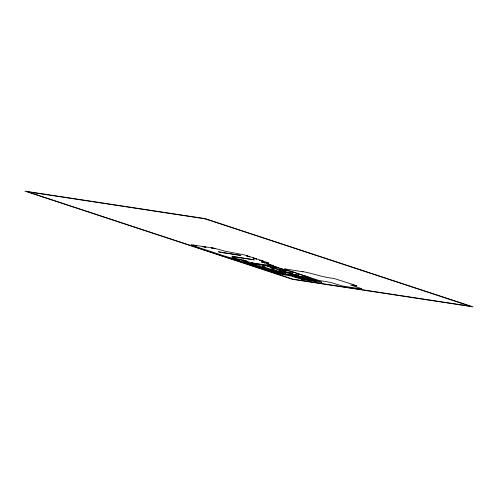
<?xml version="1.0" encoding="UTF-8"?>
<svg xmlns="http://www.w3.org/2000/svg" width="498" height="498" viewBox="0 0 498 498"><rect width="100%" height="100%" fill="white"/><g stroke="black" fill="none" stroke-linecap="round" stroke-linejoin="round"><path stroke-width="0.75" d="M277.965 272.126L279.708 272.599L278.021 272.163M311.069 280.237L310.789 280.144M258.462 266.772L260.591 267.308L258.474 266.804M273.271 270.868L271.846 270.501L273.234 270.831M315.365 281.04L314.095 280.81M254.223 265.011L255.356 265.459M254.142 265.061L252.617 264.668L253.277 264.699M302.143 278.762L304.371 279.322L301.894 278.768L303.226 279.141M312.912 280.368L315.097 280.928M315.047 280.965L314.387 280.847M253.563 265.117L253.021 265.098L254.098 265.266M251.92 264.295L252.654 264.506L251.247 264.177L251.77 264.332M248.284 263.355L247.631 263.324L249.162 263.641M249.971 263.909C247.207 263.722 253.563 264.606 249.467 263.909L250.064 263.94M268.335 269.835L269.063 269.941M248.141 263.374L247.78 263.355L250.351 264.083M250.668 264.257L251.801 264.513M270.302 270.744L271.012 270.956M273.39 271.503L274.255 271.647M261.836 267.912L261.537 267.775L261.842 267.856M277.448 272.001L279.048 272.468L273.701 271.124M277.909 272.854L277.554 272.823L278.706 273.24M273.788 271.441L273.427 271.441L274.224 271.696M275.45 272.101L275.948 272.207M253.457 264.905L253.856 264.992M250.681 263.971L251.509 264.139M267.588 269.424L268.434 269.735M263.442 268.49L263.872 268.64M301.109 278.737L301.782 278.843M246.653 262.963L248.135 263.305M262.452 267.868L263.125 267.986M267.856 269.941L268.441 270.034M273.477 271.354L273.495 271.478M250.899 264.021L250.668 264.027M262.147 268.049L263.255 268.322M277.71 272.929L278.245 273.103M263.405 268.148L263.903 268.248M275.301 272.076L274.846 271.976M270.731 270.588L271.69 270.844M273.825 270.924L277.504 271.92M253.463 264.942L253.675 264.942M278.556 273.128L278.027 273.01M261.668 267.88L261.164 267.762M264.924 268.671L265.322 268.789L265.017 268.702M267.158 269.636L266.673 269.462M263.367 268.466L264.226 268.683M269.443 270.159L269.978 270.24M253.638 265.197L251.297 264.519M262.514 267.874L263.598 268.192M262.919 268.017L262.614 267.949L263.006 268.036M265.832 269.013L266.218 269.094M267.071 269.281L265.938 269.032M268.596 269.823L269.48 270.078M267.912 269.953L268.403 270.115M269.599 270.557L270.041 270.651M249.66 263.816L248.683 263.666L249.822 263.859M253.121 264.65L251.851 264.401M252.088 264.606L250.818 264.357M251.857 264.699L253.183 264.967M254.64 265.247L255.785 265.527M255.86 266.075L256.943 266.243M257.41 266.312L258.493 266.48M256.202 266.287L259.502 266.71M257.211 266.523L258.294 266.685M258.761 266.754L259.844 266.922M262.732 268.241L263.666 268.459M268.988 269.306L267.389 269.057L271.535 269.966L269.069 269.318M267.32 269.393L266.604 269.269L267.501 269.418M266.088 269.287L265.21 269.138L265.708 269.256M273.377 270.775L274.242 270.881L267.488 269.119L273.309 270.763M269.63 270.464L268.932 270.321M269.804 270.601L271.03 270.887M270.788 270.837L271.821 271.142M273.321 271.348L272.63 271.254L273.278 271.416M275.027 272.014L273.788 271.69M279.085 273.271L278.208 273.128L278.631 273.228M299.74 278.351L300.35 278.513M301.029 278.55L302.809 279.135L301.452 278.88L302.012 279.017M304.066 279.011L305.641 279.527M308.443 279.677C314.898 281.675 303.568 278.239 309.196 280.044M310.41 279.976L311.953 280.53M309.806 280.2C301.085 277.716 312.775 281.401 307.216 279.559M316.205 281.177L314.848 280.729L315.421 281.009M250.924 264.008L251.932 264.257M252.337 264.849L252.816 264.924M273.632 271.516L274.105 271.678M313.211 280.399L313.989 280.555M250.955 264.32L251.583 264.444M260.336 267.519L260.628 267.582M315.091 280.766L315.919 280.909L314.306 280.635M267.681 269.823L266.841 269.642L267.283 269.648M266.598 269.505L266.505 269.486M263.996 268.341L264.681 268.497M273.246 271.335L272.151 271.093M265.633 268.814L265.839 268.876M267.27 269.754L266.94 269.617M246.672 263.006L248.664 263.529M247.693 263.168L247.17 263.031L247.562 263.131M271.983 270.999L271.952 270.912M265.297 268.82L265.216 268.796M275.898 272.288L276.838 272.499M276.701 272.555L276.384 272.487M254.148 264.986L252.704 264.693L253.55 264.855M270.856 270.924L271.323 271.105M265.104 268.715L265.515 268.833M246.803 263.037L247.101 263.062M268.366 269.723L268.185 269.648M267.196 269.437L266.916 269.374M267.756 269.648L268.329 269.711M277.517 272.736L276.228 272.493M300.973 278.668L300.238 278.513M271.049 270.713L271.535 270.756M301.371 278.892L300.979 278.787L301.309 278.849M270.887 270.85L270.738 270.98M265.608 268.87L264.133 268.49L264.562 268.596M302.927 279.092L302 278.805M268.049 270.041L268.939 270.196M311.879 280.33L313.055 280.667M252.679 264.519L253.65 264.874M306.002 279.434L307.185 279.77M251.664 264.482L252.922 264.88M259.9 267.414L261.126 267.619M306.233 279.621L305.019 279.471M254.883 265.229L253.582 264.986M266.249 269.013L265.702 268.976M270.296 270.346L269.599 270.252M264.245 268.478L264.631 268.603M270.937 270.638L271.292 270.7L269.953 270.433M254.428 265.266L254.82 265.39M251.017 264.251L250.058 264.121M264.724 268.808L264.027 268.715M265.758 269.15L265.061 269.057M313.205 280.548L313.896 280.76L312.912 280.436M307.135 279.752L304.714 279.11L307.496 279.851L306.146 279.328L306.488 279.478M312.974 280.635L310.59 280.007L313.367 280.748L312.022 280.225L312.364 280.374M251.758 263L273.819 270.215L285.821 272.362L264.693 265.241L251.758 263M265.739 265.173L274.877 268.347L285.983 270.196L275.052 266.592L265.739 265.173M309.856 277.635L299.335 276.191L278.812 269.43L291.118 271.466L309.856 277.635M273.365 265.583L273.327 266.094L254.565 263.237A6.306 0.529 13.6 0 1 246.653 261.394L239.762 259.165L232.292 257.983A5.441 0.454 13.6 0 1 225.071 256.227L192.303 245.427A4.569 0.38 13.6 0 1 192.328 244.879L214.401 248.253L224.884 251.16L244.275 254.901L268.098 262.683L268.683 262.994L263.479 262.328L273.365 265.583M321.72 282.136L321.696 282.466L302.877 279.583L290.627 275.898L279.154 273.968L245.514 262.944L244.723 262.334L248.919 263.137L265.54 268.596L273.583 270.339L286.219 274.46L309.059 278.083L321.72 282.136M361.554 288.628L361.529 288.958L342.711 286.076L330.467 282.391L318.988 280.461L285.348 269.437L284.563 268.827L303.027 271.802L302.13 271.51C312.763 273.296 322.872 277.43 333.71 278.388L354.003 284.812L353.101 284.675L356.879 285.958L350.623 285.03L361.554 288.628M273.433 270.339L276.751 271.41L273.433 270.339M218.516 251.776L220.415 252.399L240.752 255.393L218.516 251.776M232.074 256.24L233.973 256.868L254.31 259.863L232.074 256.24M292.457 276.06L296.627 277.436L314.655 280.075L310.235 278.768L292.457 276.06M284.713 274.242L280.523 273.122L284.713 274.242M285.273 274.224L280.405 272.78L285.273 274.224M279.141 272.605L281.507 273.24L279.141 272.605M265.316 269.001L264.177 268.764L265.316 269.001M280.66 272.711L275.139 271.13L280.66 272.711M278.768 272.568L277.915 272.487L283.175 274.087L278.768 272.568M205.157 218.597L24.9 191.126L292.843 279.403L473.1 306.874L205.157 218.597M205.145 218.859L27.888 191.842L292.855 279.141L470.112 306.158L205.145 218.859M195.926 245.582L193.224 245.172L196.816 245.881L195.926 245.582M205.101 246.983L202.4 246.572L205.998 247.276L205.101 246.983M214.096 248.353L211.395 247.942L214.993 248.645L214.096 248.353M247.338 255.997L246.435 255.86L250.021 256.881L247.338 255.997M253.986 258.188L253.084 258.051L256.663 259.072L253.986 258.188M260.585 260.361L259.682 260.224L263.261 261.245L260.585 260.361M262.259 262.085L261.357 261.948L264.936 262.969L262.259 262.085M235.019 258.082L232.317 257.671L235.915 258.381L235.019 258.082M243.933 260.186L243.03 260.049L246.616 261.07L243.933 260.186M267.551 263.828L266.648 263.691L270.233 264.712L267.551 263.828M242.009 260.224L231.794 258.667L239.768 261.133L249.081 262.552L242.009 260.224M236.911 260.031L236.008 259.894L239.588 260.915L236.911 260.031M244.418 261.176L243.522 261.039L247.101 262.06L244.418 261.176M254.179 263.641L253.277 263.504L256.862 264.525L254.179 263.641M262.894 264.967L261.992 264.83L265.571 265.851L262.894 264.967M268.111 265.795L267.208 265.658L270.788 266.679L268.111 265.795M275.618 266.94L274.722 266.804L278.301 267.824L275.618 266.94M273.402 267.538L272.499 267.401L276.085 268.422L273.402 267.538M280.916 268.683L280.013 268.546L283.592 269.567L280.916 268.683M263.093 266.579L262.197 266.442L265.776 267.457L263.093 266.579M271.74 267.88L270.837 267.743L274.423 268.764L271.74 267.88M255.748 265.689L254.59 265.515L256.893 266.069L255.748 265.689M282.939 270.47L282.042 270.333L285.622 271.354L282.939 270.47M291.654 271.802L290.751 271.665L294.337 272.68L291.654 271.802M272.798 269.561L271.896 269.424L275.475 270.445L272.798 269.561M280.306 270.707L279.403 270.57L282.989 271.591L280.306 270.707M289.543 272.649L288.641 272.512L292.22 273.533L289.543 272.649M298.252 273.975L297.356 273.838L300.935 274.859L298.252 273.975M287.502 272.916L277.293 271.36L286.182 274.13L295.495 275.55L287.502 272.916M282.864 272.879L281.961 272.742L285.541 273.763L282.864 272.879M290.378 274.024L289.475 273.888L293.054 274.902L290.378 274.024M296.186 274.834L295.283 274.697L298.868 275.718L296.186 274.834M304.901 276.166L303.998 276.029L307.577 277.044L304.901 276.166M309.233 279.801L308.916 279.752L310.771 280.218L309.233 279.801M303.693 279.241L303.712 279.272M280.225 272.562L277.722 271.746L280.225 272.562M272.73 270.153L269.991 269.443L273.141 270.408L272.73 270.153"/></g></svg>
